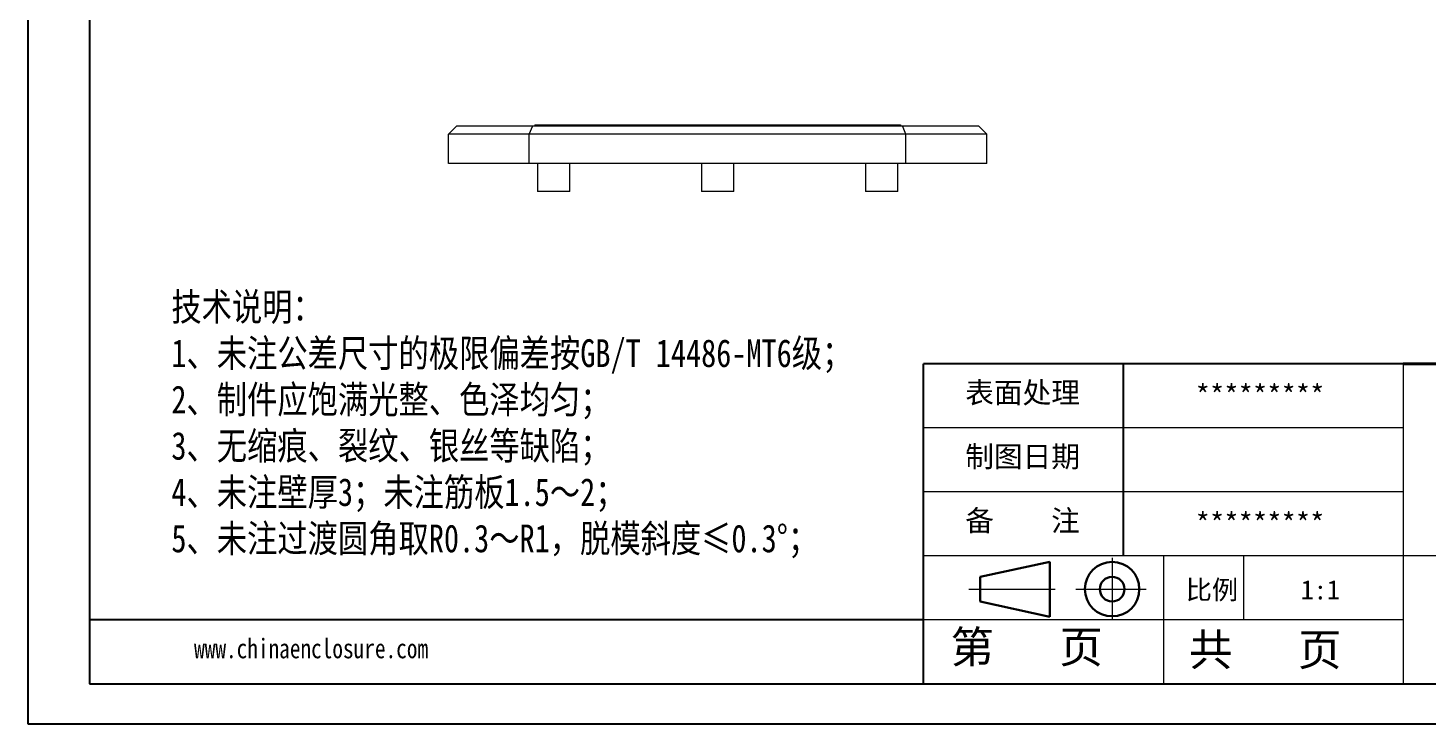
# Model space of a CAD drawing. Header units: inches. Extents: x 1584 to 2535, y 573 to 885.
# Drawn here: x 2093.6 to 2353.6, y 573 to 702.2 of the extents above; entities that cross this region are included whole.
import ezdxf

# ---------------------------------------------------------------- set-up
doc = ezdxf.new("R2010")
doc.units = ezdxf.units.IN
doc.linetypes.add('CENTER2', pattern=[28.575, 19.05, -3.175, 3.175, -3.175])
doc.layers.add('文字', color=81, linetype='Continuous')
for name, color, linetype, lineweight in [('粗实线', 7, 'Continuous', 30), ('细实线', 3, 'Continuous', 9), ('细点划线', 2, 'CENTER2', 9)]:
    doc.layers.add(name, color=color, linetype=linetype, lineweight=lineweight)
doc.styles.get("Standard").update_dxf_attribs({"font": 'txt', "bigfont": 'gbcbig.shx'})
doc.styles.add('宋体', font='', dxfattribs={"width": 0.8, "height": 3.5})
doc.styles.get('宋体').set_extended_font_data('SimSun')

msp = doc.modelspace()

# ---------------------------------------------------------------- linework, layer by layer
for p, q in [((2093.631, 885.02), (2093.631, 572.957)), ((2105.051, 877.59), (2105.051, 580.387)), ((2093.631, 717.431), (2093.631, 572.957)), ((2349.226, 639.827), (2260.065, 639.827)), ((2260.065, 580.387), (2260.065, 639.827)), ((2297.215, 604.163), (2297.215, 639.827)), ((2260.065, 592.275), (2105.051, 592.275)), ((2105.051, 580.387), (2527.548, 580.387)), ((2093.631, 572.957), (2534.978, 572.957)), ((2093.631, 572.957), (2297.958, 572.957))]:
    msp.add_line(p, q)
at = {"color": 7, "linetype": 'Continuous', "lineweight": 15}
for p, q in [((2171.805, 682.516), (2173.305, 684.016)), ((2173.305, 684.016), (2187.426, 684.016)), ((2186.805, 682.516), (2187.426, 684.016)), ((2187.426, 684.016), (2256.184, 684.016)), ((2187.805, 684.216), (2187.805, 684.016)), ((2187.805, 684.216), (2193.433, 684.216)), ((2193.433, 684.216), (2193.433, 684.016)), ((2193.433, 684.216), (2250.178, 684.216)), ((2250.178, 684.216), (2250.178, 684.016)), ((2250.178, 684.216), (2255.805, 684.216)), ((2255.805, 684.216), (2255.805, 684.016)), ((2256.805, 682.516), (2256.184, 684.016)), ((2256.184, 684.016), (2270.305, 684.016)), ((2270.305, 684.016), (2271.805, 682.516)), ((2186.805, 682.516), (2171.805, 682.516)), ((2171.805, 677.016), (2171.805, 682.516)), ((2256.805, 682.516), (2186.805, 682.516)), ((2186.805, 677.016), (2186.805, 682.516)), ((2271.805, 682.516), (2256.805, 682.516)), ((2256.805, 677.016), (2256.805, 682.516)), ((2271.805, 677.016), (2271.805, 682.516)), ((2186.805, 677.016), (2171.805, 677.016)), ((2256.805, 677.016), (2186.805, 677.016)), ((2188.305, 677.016), (2188.305, 671.816)), ((2194.305, 671.816), (2194.305, 677.016)), ((2218.805, 677.016), (2218.805, 671.816)), ((2224.805, 671.816), (2224.805, 677.016)), ((2249.305, 677.016), (2249.305, 671.816)), ((2255.305, 671.816), (2255.305, 677.016)), ((2271.805, 677.016), (2256.805, 677.016)), ((2191.305, 671.816), (2188.305, 671.816)), ((2194.305, 671.816), (2191.305, 671.816)), ((2224.805, 671.816), (2218.805, 671.816)), ((2255.305, 671.816), (2249.305, 671.816))]:
    msp.add_line(p, q, dxfattribs=at)
at = {"layer": '粗实线', "color": 7, "lineweight": 40}
msp.add_line((2527.548, 639.827), (2349.226, 639.827), dxfattribs=at)
at = {"layer": '粗实线', "color": 7}
for p, q in [((2283.56, 603.051), (2270.571, 600.298)), ((2283.56, 603.051), (2283.56, 592.871)), ((2270.571, 600.298), (2270.571, 595.704)), ((2270.571, 595.704), (2283.56, 592.871))]:
    msp.add_line(p, q, dxfattribs=at)
for radius in [5.05, 2.297]:
    msp.add_circle((2295.121, 598.001), radius, dxfattribs=at)
at = {"layer": '细实线', "color": 7}
for p, q in [((2349.226, 639.827), (2349.226, 580.387)), ((2349.226, 627.939), (2260.065, 627.939)), ((2349.226, 616.051), (2260.065, 616.051)), ((2527.548, 604.163), (2260.065, 604.163)), ((2304.645, 604.163), (2304.645, 580.387)), ((2319.505, 604.163), (2319.505, 592.275)), ((2349.226, 592.275), (2260.065, 592.275))]:
    msp.add_line(p, q, dxfattribs=at)
at = {"layer": '细点划线', "color": 7}
for p, q in [((2295.121, 603.814), (2295.121, 592.275)), ((2268.5, 598.001), (2284.555, 598.001)), ((2288.367, 598.001), (2301.419, 598.001))]:
    msp.add_line(p, q, dxfattribs=at)

# ---------------------------------------------------------------- texts
at = {"char_height": 3.90961, "width": 2222.03021, "attachment_point": 1}
for s, insert in [('{\\fSimHei|b0|i0|c134|p49;表面处理}', (2267.818, 636.454)), ('{\\fSimHei|b0|i0|c134|p49;*********}', (2310.639, 635.951)), ('{\\fSimHei|b0|i0|c134|p49;制图日期}', (2267.818, 624.566)), ('{\\fSimHei|b0|i0|c134|p49;备    注}', (2267.818, 612.677)), ('{\\fSimHei|b0|i0|c134|p49;*********}', (2310.639, 612.175))]:
    msp.add_mtext(s, dxfattribs=dict(at, insert=insert))
at = {"layer": '文字', "color": 0, "attachment_point": 1, "style": '宋体'}
for s, insert, char_height, width in [('{\\H1.111x;技术说明：\\P1、未注公差尺寸的极限偏差按GB/T 14486-MT6级；\\P2、制件应饱满光整、色泽均匀；\\P3、无缩痕、裂纹、银丝等缺陷；\\P4、未注壁厚3；未注筋板1.5～2；\\P5、未注过渡圆角取R0.3～R1，脱模斜度≤0.3%%D；}', (2120.277, 653.002), 4.6438, 169.14288), ('www.chinaenclosure.com', (2124.5, 588.796), 3.63249, 63.81928)]:
    msp.add_mtext(s, dxfattribs=dict(at, insert=insert, char_height=char_height, width=width))
at = {"layer": '细实线', "color": 7, "attachment_point": 1}
for s, insert, char_height, width in [('{\\fSimSun|b0|i0|c134|p54;比例}', (2308.806, 599.661), 3.56644, 15.65556), ('{\\fSimSun|b0|i0|c134|p54;1:1}', (2330.168, 599.661), 3.56644, 15.65556), ('{\\fSimSun|b0|i0|c134|p54;第   页}', (2265.067, 590.232), 5.94407, 44.5805), ('{\\fSimSun|b0|i0|c134|p54; 共   页}', (2305.373, 589.727), 5.94407, 44.5805)]:
    msp.add_mtext(s, dxfattribs=dict(at, insert=insert, char_height=char_height, width=width))

doc.saveas('drawing.dxf')
